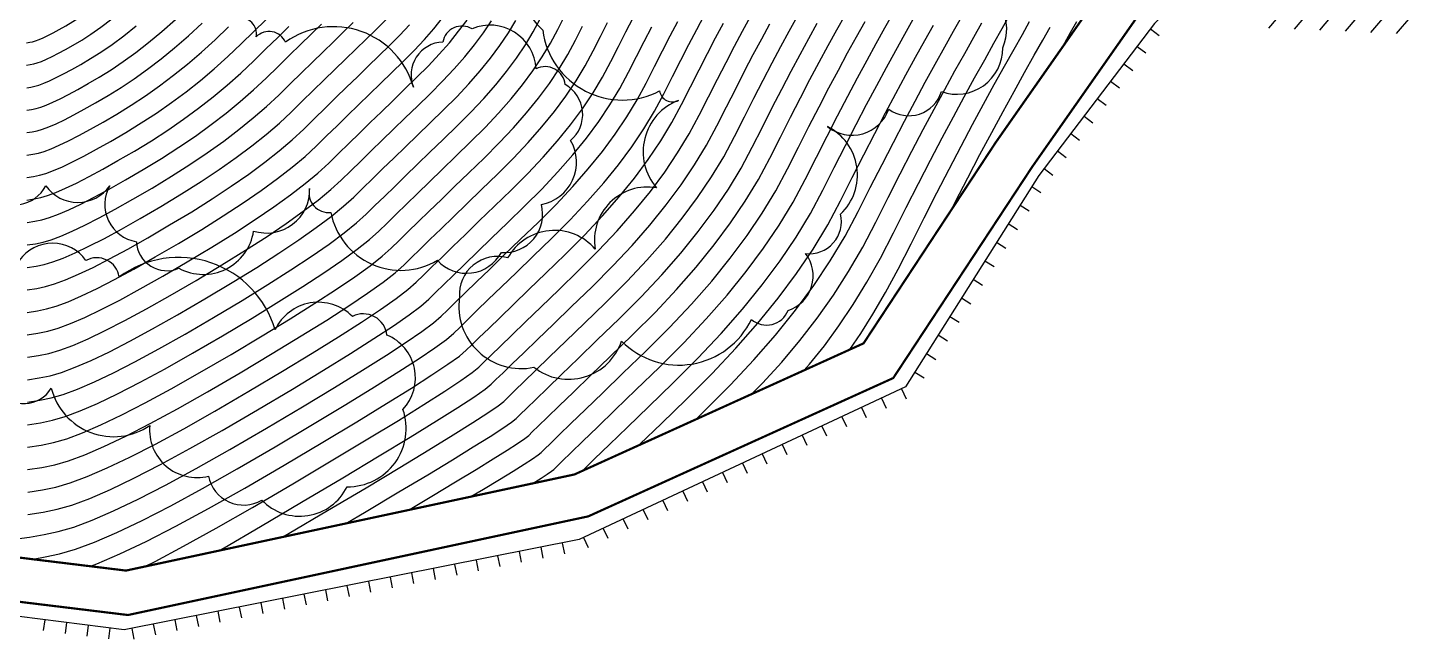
# Model space of a CAD drawing. Extents: x 351134 to 737836, y 2693212 to 3319468.
# Drawn here: x 451369 to 578336, y 3060378 to 3116116 of the extents above; entities that cross this region are included whole.
import ezdxf

# ---------------------------------------------------------------- set-up
doc = ezdxf.new("R2010")
doc.units = 0
for name, color, linetype in [('DGX', 8, 'CONTINUOUS'), ('DLSS', 4, 'CONTINUOUS'), ('DMTZ', 3, 'CONTINUOUS'), ('绿化', 3, 'CONTINUOUS')]:
    doc.layers.add(name, color=color, linetype=linetype)

msp = doc.modelspace()

# ---------------------------------------------------------------- linework, layer by layer
at = {"layer": 'DGX', "color": 8, "linetype": 'Continuous'}
for points in [[(564463, 3116083), (567398, 3119584), (570023, 3122670), (572339, 3125339), (574345, 3127592), (576042, 3129430), (577430, 3130851), (578508, 3131857)], [(566787, 3115989), (569396, 3119092), (571766, 3121848), (573896, 3124259), (575788, 3126323), (577440, 3128042), (578853, 3129414)], [(569110, 3115894), (571394, 3118599), (573508, 3121027), (575454, 3123179), (577230, 3125055), (578838, 3126654)], [(571434, 3115800), (573392, 3118106), (575251, 3120206), (577011, 3122099), (578673, 3123786)], [(573758, 3115706), (575390, 3117613), (576993, 3119385), (578568, 3121019)], [(576081, 3115611), (577388, 3117121), (578736, 3118563)]]:
    msp.add_lwpolyline(points, dxfattribs=at)
for points, elevation in [([(451259, 3112707), (451593, 3112760), (451899, 3112823), (452223, 3112916), (452611, 3113061), (453062, 3113256), (453577, 3113502), (454155, 3113799), (454798, 3114147), (455504, 3114545), (456274, 3114995), (457114, 3115526), (458029, 3116170), (459020, 3116927), (460087, 3117797), (461229, 3118779), (462448, 3119875), (463741, 3121083), (465111, 3122404), (466450, 3123715), (467655, 3124893), (468723, 3125938), (469657, 3126850), (470229, 3127409)], 53698), ([(451254, 3114756), (451535, 3114800), (451793, 3114853), (452065, 3114932), (452391, 3115053), (452770, 3115217), (453204, 3115424), (453690, 3115674), (454231, 3115967), (454825, 3116302), (455472, 3116680), (456195, 3117143), (457015, 3117734), (457932, 3118452), (458946, 3119298), (460057, 3120271), (461265, 3121372), (462570, 3122600), (463971, 3123955), (465347, 3125302), (466574, 3126502), (467034, 3126952)], 54698), ([(451339, 3079930), (452523, 3080116), (453607, 3080339), (454754, 3080671), (456126, 3081182), (457724, 3081874), (459548, 3082745), (461597, 3083797), (463873, 3085028), (466374, 3086440), (469101, 3088032), (471808, 3089653), (474251, 3091151), (476428, 3092528), (478341, 3093782), (479988, 3094914), (481371, 3095924), (482488, 3096812), (483341, 3097578), (484102, 3098322), (484944, 3099143), (485868, 3100043), (486874, 3101021), (487961, 3102076), (489130, 3103210), (490380, 3104421), (491713, 3105711), (493038, 3107033), (494269, 3108344), (495406, 3109644), (496448, 3110932), (497396, 3112208), (498249, 3113472), (499008, 3114725), (499672, 3115967), (500280, 3117177)], 37698), ([(451865, 3067660), (452957, 3067873), (454248, 3068158), (455702, 3068579), (457444, 3069228), (459472, 3070105), (461787, 3071211), (464388, 3072546), (467276, 3074109), (470450, 3075901), (473911, 3077921), (477319, 3079950), (480334, 3081769), (482956, 3083378), (485186, 3084777), (487023, 3085965), (488467, 3086943), (489518, 3087711), (490177, 3088268), (490721, 3088799), (491427, 3089487), (492297, 3090332), (493330, 3091335), (494526, 3092494), (495884, 3093810), (497406, 3095284), (499091, 3096914), (500796, 3098616), (502380, 3100302), (503843, 3101974), (505183, 3103631), (506402, 3105272), (507500, 3106899), (508476, 3108511), (509330, 3110108), (510112, 3111665), (510871, 3113158), (511606, 3114587), (512318, 3115951), (513007, 3117250)], 31698), ([(462031, 3066998), (462959, 3067466), (465558, 3068852), (468517, 3070494), (471835, 3072394), (475514, 3074551), (479156, 3076716), (482362, 3078642), (485132, 3080328), (487468, 3081775), (489368, 3082982), (490832, 3083949), (491862, 3084677), (492456, 3085165), (492927, 3085625), (493589, 3086269), (494440, 3087096), (495482, 3088106), (496714, 3089300), (498136, 3090677), (499748, 3092238), (501550, 3093982), (503383, 3095810), (505084, 3097622), (506655, 3099417), (508095, 3101197), (509405, 3102961), (510584, 3104708), (511632, 3106440), (512550, 3108155), (513390, 3109828), (514205, 3111432), (514995, 3112966), (515760, 3114432), (516499, 3115828), (517214, 3117155)], 29698), ([(474617, 3069698), (475186, 3070035), (478678, 3072104), (482187, 3074189), (485267, 3076034), (487918, 3077639), (490139, 3079004), (491932, 3080129), (493295, 3081013), (494229, 3081658), (494734, 3082062), (495133, 3082451), (495750, 3083050), (496583, 3083859), (497634, 3084877), (498902, 3086106), (500387, 3087544), (502090, 3089192), (504010, 3091050), (505969, 3093004), (507788, 3094941), (509467, 3096861), (511007, 3098763), (512407, 3100649), (513667, 3102517), (514788, 3104368), (515769, 3106202), (516667, 3107991), (517539, 3109705), (518383, 3111346), (519201, 3112912), (519992, 3114405), (520756, 3115824), (521493, 3117169)], 27698), ([(486047, 3072149), (488178, 3073415), (490347, 3074714), (492213, 3075844), (493778, 3076805), (495040, 3077597), (496000, 3078220), (496658, 3078674), (497013, 3078959), (497340, 3079277), (497911, 3079831), (498726, 3080622), (499786, 3081649), (501090, 3082912), (502639, 3084411), (504432, 3086146), (506469, 3088118), (508555, 3090198), (510491, 3092260), (512279, 3094304), (513918, 3096330), (515409, 3098337), (516751, 3100326), (517944, 3102297), (518989, 3104249), (519945, 3106153), (520873, 3107979), (521772, 3109725), (522642, 3111393), (523484, 3112982), (524298, 3114493), (525083, 3115924), (525839, 3117277)], 25698), ([(497366, 3074577), (497416, 3074607), (498148, 3075066), (498704, 3075427), (499086, 3075690), (499292, 3075855), (499546, 3076103), (500072, 3076613), (500869, 3077385), (501938, 3078420), (503279, 3079717), (504891, 3081278), (506774, 3083100), (508929, 3085185), (511141, 3087392), (513195, 3089579), (515091, 3091747), (516830, 3093896), (518411, 3096025), (519835, 3098135), (521100, 3100226), (522208, 3102297), (523223, 3104316), (524206, 3106252), (525160, 3108105), (526083, 3109874), (526977, 3111560), (527839, 3113162), (528672, 3114680), (529475, 3116115), (530220, 3117444)], 23698), ([(512227, 3080408), (513122, 3081275), (515406, 3083557), (517534, 3085833), (519507, 3088103), (521324, 3090368), (522985, 3092626), (524492, 3094879), (525842, 3097126), (527038, 3099367), (528139, 3101560), (529207, 3103663), (530243, 3105674), (531245, 3107595), (532215, 3109426), (533152, 3111165), (534056, 3112814), (534928, 3114372), (535734, 3115807), (536444, 3117083)], 20698), ([(522124, 3084900), (522601, 3085439), (523960, 3087135), (525286, 3088950), (526578, 3090886), (527838, 3092942), (529064, 3095118), (530257, 3097414), (531416, 3099723), (532541, 3101936), (533631, 3104054), (534687, 3106076), (535708, 3108003), (536694, 3109834), (537646, 3111570), (538563, 3113210), (539411, 3114715), (540153, 3116044), (540791, 3117197)], 18698), ([(450124, 3069495), (451512, 3069683), (452851, 3069914), (454141, 3070188), (455544, 3070594), (457224, 3071220), (459181, 3072067), (461413, 3073134), (463923, 3074421), (466708, 3075929), (469771, 3077657), (473109, 3079606), (476400, 3081567), (479320, 3083333), (481868, 3084903), (484045, 3086278), (485850, 3087456), (487284, 3088440), (488347, 3089228), (489038, 3089820), (489617, 3090386), (490347, 3091097), (491226, 3091951), (492254, 3092949), (493432, 3094091), (494759, 3095377), (496235, 3096807), (497861, 3098380), (499503, 3100019), (501029, 3101643), (502437, 3103252), (503728, 3104847), (504901, 3106428), (505958, 3107995), (506898, 3109547), (507721, 3111084), (508474, 3112584), (509204, 3114021), (509912, 3115397), (510598, 3116710)], 32698), ([(451264, 3110659), (451652, 3110720), (452006, 3110793), (452381, 3110901), (452830, 3111068), (453353, 3111295), (453950, 3111580), (454621, 3111924), (455365, 3112327), (456183, 3112789), (457076, 3113310), (458032, 3113909), (459043, 3114606), (460108, 3115402), (461228, 3116296)], 52698), ([(451269, 3108610), (451710, 3108679), (452113, 3108762), (452539, 3108886), (453050, 3109076), (453645, 3109333), (454323, 3109657), (455086, 3110049), (455932, 3110507), (456863, 3111032), (457877, 3111624), (458951, 3112292), (460057, 3113043), (461196, 3113877), (462369, 3114795), (463574, 3115796), (464813, 3116881)], 51698), ([(451274, 3106562), (451768, 3106639), (452220, 3106732), (452698, 3106870), (453270, 3107083), (453936, 3107372), (454696, 3107735), (455551, 3108174), (456499, 3108687), (457542, 3109276), (458679, 3109939), (459869, 3110675), (461071, 3111479), (462284, 3112352), (463510, 3113294), (464747, 3114305), (465996, 3115384), (467256, 3116532)], 50698), ([(451279, 3104513), (451826, 3104599), (452326, 3104702), (452856, 3104855), (453489, 3105091), (454227, 3105410), (455069, 3105813), (456016, 3106298), (457067, 3106867), (458222, 3107519), (459481, 3108254), (460787, 3109058), (462085, 3109915), (463372, 3110827), (464650, 3111793), (465919, 3112813), (467178, 3113887), (468428, 3115015), (469668, 3116197)], 49698), ([(451284, 3102464), (451884, 3102559), (452433, 3102672), (453014, 3102840), (453709, 3103099), (454519, 3103449), (455443, 3103890), (456481, 3104423), (457634, 3105047), (458901, 3105762), (460282, 3106569), (461706, 3107441), (463098, 3108352), (464460, 3109302), (465791, 3110292), (467092, 3111321), (468361, 3112390), (469600, 3113498), (470808, 3114646), (471966, 3115779), (473058, 3116846)], 48698), ([(451289, 3100416), (451942, 3100519), (452540, 3100641), (453172, 3100824), (453929, 3101106), (454810, 3101488), (455816, 3101968), (456946, 3102548), (458201, 3103227), (459580, 3104006), (461084, 3104884), (462624, 3105824), (464112, 3106788), (465548, 3107777), (466932, 3108791), (468264, 3109830), (469544, 3110893), (470771, 3111981), (471947, 3113094), (473070, 3114192), (474138, 3115237), (475153, 3116227)], 47698), ([(451294, 3098367), (452000, 3098478), (452647, 3098611), (453330, 3098809), (454148, 3099114), (455101, 3099526), (456189, 3100046), (457411, 3100673), (458768, 3101407), (460260, 3102249), (461886, 3103199), (463543, 3104206), (465126, 3105224), (466636, 3106252), (468073, 3107290), (469436, 3108338), (470726, 3109396), (471943, 3110464), (473086, 3111543), (474173, 3112605), (475219, 3113627), (476224, 3114609), (477189, 3115549), (478114, 3116449)], 46698), ([(451299, 3096319), (452058, 3096438), (452753, 3096581), (453488, 3096794), (454368, 3097121), (455393, 3097565), (456562, 3098124), (457876, 3098798), (459335, 3099588), (460939, 3100493), (462688, 3101513), (464461, 3102589), (466140, 3103661), (467724, 3104727), (469214, 3105789), (470609, 3106847), (471909, 3107900), (473115, 3108948), (474226, 3109991), (475276, 3111018), (476299, 3112018), (477296, 3112990), (478265, 3113935), (479208, 3114852), (480124, 3115742), (481013, 3116605)], 45698), ([(451304, 3094270), (452116, 3094398), (452860, 3094551), (453646, 3094778), (454588, 3095129), (455684, 3095603), (456935, 3096201), (458341, 3096923), (459902, 3097768), (461618, 3098736), (463489, 3099828), (465380, 3100972), (467154, 3102097), (468812, 3103202), (470355, 3104289), (471781, 3105355), (473092, 3106403), (474286, 3107431), (475365, 3108439), (476379, 3109431), (477380, 3110409), (478367, 3111372), (479341, 3112321), (480302, 3113255), (481249, 3114176), (482184, 3115082), (483104, 3115973), (483987, 3116854)], 44698), ([(451309, 3092222), (452175, 3092358), (452967, 3092521), (453805, 3092763), (454808, 3093137), (455975, 3093642), (457308, 3094279), (458807, 3095048), (460470, 3095948), (462298, 3096980), (464291, 3098143), (466298, 3099355), (468168, 3100533), (469900, 3101677), (471496, 3102788), (472954, 3103864), (474275, 3104906), (475458, 3105914), (476505, 3106888), (477482, 3107844), (478460, 3108799), (479439, 3109753), (480417, 3110706), (481396, 3111658), (482375, 3112609), (483355, 3113559), (484334, 3114507), (485280, 3115451), (486158, 3116386)], 43698), ([(451314, 3090173), (452233, 3090318), (453073, 3090490), (453963, 3090747), (455027, 3091144), (456267, 3091681), (457682, 3092357), (459272, 3093172), (461037, 3094128), (462977, 3095223), (465093, 3096458), (467216, 3097738), (469182, 3098970), (470988, 3100153), (472637, 3101287), (474126, 3102372), (475457, 3103409), (476630, 3104397), (477644, 3105336), (478586, 3106257), (479541, 3107190), (480510, 3108135), (481493, 3109092), (482490, 3110061), (483501, 3111043), (484525, 3112036), (485564, 3113041), (486573, 3114048), (487510, 3115046), (488376, 3116035), (489169, 3117016)], 42698), ([(451319, 3088125), (452291, 3088277), (453180, 3088460), (454121, 3088732), (455247, 3089152), (456558, 3089719), (458055, 3090434), (459737, 3091297), (461604, 3092308), (463656, 3093466), (465894, 3094773), (468135, 3096121), (470195, 3097406), (472076, 3098628), (473777, 3099786), (475299, 3100881), (476640, 3101912), (477802, 3102880), (478783, 3103784), (479689, 3104670), (480622, 3105581), (481582, 3106517), (482569, 3107478), (483584, 3108464), (484627, 3109476), (485696, 3110513), (486794, 3111575), (487866, 3112645), (488862, 3113706), (489782, 3114757), (490625, 3115799), (491392, 3116831)], 41698), ([(451324, 3086076), (452349, 3086237), (453287, 3086430), (454279, 3086717), (455467, 3087159), (456850, 3087758), (458428, 3088512), (460202, 3089422), (462171, 3090488), (464336, 3091710), (466696, 3093087), (469053, 3094504), (471209, 3095842), (473164, 3097103), (474918, 3098285), (476471, 3099389), (477823, 3100415), (478973, 3101363), (479923, 3102233), (480792, 3103083), (481702, 3103971), (482653, 3104898), (483645, 3105864), (484679, 3106867), (485753, 3107909), (486867, 3108990), (488023, 3110109), (489159, 3111242), (490214, 3112365), (491188, 3113479), (492081, 3114582), (492893, 3115675), (493624, 3116759)], 40698), ([(451329, 3084027), (452407, 3084197), (453394, 3084400), (454437, 3084701), (455686, 3085167), (457141, 3085796), (458801, 3086590), (460667, 3087547), (462738, 3088668), (465015, 3089953), (467498, 3091402), (469972, 3092887), (472223, 3094279), (474252, 3095578), (476059, 3096784), (477643, 3097897), (479005, 3098918), (480145, 3099846), (481062, 3100681), (481895, 3101496), (482783, 3102362), (483725, 3103280), (484722, 3104249), (485773, 3105270), (486878, 3106343), (488038, 3107467), (489253, 3108643), (490452, 3109839), (491566, 3111025), (492594, 3112200), (493537, 3113365), (494394, 3114520), (495165, 3115663), (495852, 3116797)], 39698), ([(451334, 3081979), (452465, 3082157), (453500, 3082370), (454595, 3082686), (455906, 3083175), (457432, 3083835), (459174, 3084667), (461132, 3085672), (463305, 3086848), (465695, 3088197), (468299, 3089717), (470890, 3091270), (473237, 3092715), (475340, 3094053), (477200, 3095283), (478816, 3096406), (480188, 3097421), (481317, 3098329), (482201, 3099130), (482998, 3099909), (483863, 3100753), (484796, 3101661), (485798, 3102635), (486867, 3103673), (488004, 3104776), (489209, 3105944), (490483, 3107177), (491745, 3108436), (492918, 3109685), (494000, 3110922), (494992, 3112148), (495895, 3113364), (496707, 3114568), (497430, 3115761), (498062, 3116943)], 38698), ([(451344, 3077882), (452581, 3078076), (453714, 3078309), (454912, 3078655), (456345, 3079190), (458015, 3079912), (459921, 3080823), (462062, 3081922), (464440, 3083209), (467053, 3084684), (469903, 3086347), (472727, 3088036), (475265, 3089588), (477516, 3091003), (479482, 3092281), (481161, 3093423), (482553, 3094427), (483660, 3095295), (484480, 3096026), (485205, 3096735), (486025, 3097534), (486939, 3098425), (487950, 3099406), (489055, 3100479), (490256, 3101643), (491551, 3102898), (492942, 3104245), (494331, 3105630), (495621, 3107004), (496812, 3108365), (497904, 3109715), (498897, 3111052), (499791, 3112377), (500586, 3113690), (501282, 3114990), (501918, 3116258)], 36698), ([(451349, 3075833), (452640, 3076036), (453821, 3076279), (455070, 3076640), (456565, 3077197), (458306, 3077951), (460294, 3078901), (462527, 3080046), (465007, 3081389), (467733, 3082927), (470704, 3084662), (473645, 3086419), (476279, 3088024), (478604, 3089478), (480623, 3090780), (482333, 3091931), (483736, 3092931), (484832, 3093778), (485619, 3094475), (486308, 3095148), (487105, 3095925), (488011, 3096806), (489026, 3097792), (490149, 3098882), (491381, 3100076), (492722, 3101375), (494172, 3102778), (495624, 3104227), (496973, 3105664), (498218, 3107087), (499360, 3108498), (500398, 3109896), (501333, 3111281), (502164, 3112654), (502891, 3114014), (503557, 3115340), (504203, 3116611)], 35698), ([(451354, 3073785), (452698, 3073996), (453927, 3074249), (455228, 3074625), (456785, 3075205), (458598, 3075989), (460667, 3076978), (462993, 3078171), (465574, 3079569), (468412, 3081170), (471506, 3082976), (474564, 3084801), (477292, 3086460), (479692, 3087953), (481763, 3089279), (483506, 3090440), (484919, 3091434), (486003, 3092262), (486759, 3092923), (487411, 3093560), (488186, 3094315), (489083, 3095188), (490102, 3096178), (491243, 3097285), (492507, 3098510), (493893, 3099852), (495402, 3101312), (496917, 3102824), (498325, 3104323), (499624, 3105809), (500816, 3107281), (501899, 3108740), (502875, 3110186), (503742, 3111618), (504501, 3113037), (505196, 3114421), (505870, 3115748), (506524, 3117017)], 34698), ([(451359, 3071736), (452756, 3071956), (454034, 3072219), (455386, 3072609), (457005, 3073212), (458889, 3074028), (461040, 3075056), (463458, 3076296), (466141, 3077749), (469091, 3079414), (472308, 3081291), (475482, 3083184), (478306, 3084897), (480780, 3086428), (482904, 3087778), (484678, 3088948), (486102, 3089937), (487175, 3090745), (487898, 3091372), (488514, 3091973), (489266, 3092706), (490154, 3093569), (491178, 3094563), (492337, 3095688), (493633, 3096943), (495064, 3098329), (496631, 3099846), (498210, 3101422), (499677, 3102983), (501030, 3104531), (502272, 3106064), (503400, 3107584), (504416, 3109090), (505320, 3110582), (506111, 3112061), (506835, 3113503), (507537, 3114885), (508218, 3116207)], 33698), ([(457092, 3067022), (457664, 3067235), (459763, 3068144), (462160, 3069289), (464853, 3070671), (467843, 3072289), (471129, 3074144), (474713, 3076236), (478237, 3078333), (481348, 3080206), (484044, 3081853), (486327, 3083276), (488195, 3084473), (489650, 3085446), (490690, 3086194), (491316, 3086717), (491824, 3087212), (492508, 3087878), (493369, 3088714), (494406, 3089720), (495620, 3090897), (497010, 3092244), (498577, 3093761), (500321, 3095448), (502089, 3097213), (503732, 3098962), (505249, 3100696), (506639, 3102414), (507904, 3104116), (509042, 3105804), (510054, 3107475), (510940, 3109132), (511751, 3110747), (512538, 3112295), (513300, 3113776), (514039, 3115191), (514753, 3116539)], 30698), ([(468811, 3068453), (469267, 3068717), (472561, 3070648), (476316, 3072865), (480074, 3075099), (483376, 3077078), (486220, 3078803), (488609, 3080274), (490540, 3081490), (492015, 3082452), (493033, 3083160), (493595, 3083613), (494030, 3084038), (494669, 3084659), (495512, 3085477), (496558, 3086492), (497808, 3087703), (499262, 3089110), (500919, 3090715), (502780, 3092516), (504676, 3094407), (506436, 3096281), (508061, 3098139), (509551, 3099980), (510906, 3101805), (512126, 3103613), (513210, 3105404), (514160, 3107179), (515029, 3108909), (515872, 3110568), (516689, 3112156), (517480, 3113672), (518246, 3115116), (518985, 3116489)], 28698), ([(480335, 3070924), (482192, 3072025), (485182, 3073802), (487807, 3075374), (490066, 3076742), (491959, 3077905), (493486, 3078863), (494648, 3079617), (495444, 3080166), (495874, 3080510), (496237, 3080864), (496830, 3081441), (497655, 3082240), (498710, 3083263), (499996, 3084509), (501513, 3085977), (503261, 3087669), (505240, 3089584), (507262, 3091601), (509139, 3093600), (510873, 3095582), (512463, 3097546), (513908, 3099493), (515209, 3101422), (516366, 3103333), (517379, 3105226), (518306, 3107072), (519206, 3108842), (520077, 3110536), (520921, 3112153), (521738, 3113694), (522527, 3115158), (523288, 3116546)], 26698), ([(491746, 3073371), (492887, 3074054), (494361, 3074947), (495597, 3075706), (496594, 3076332), (497352, 3076824), (497872, 3077182), (498153, 3077407), (498443, 3077690), (498991, 3078222), (499798, 3079003), (500862, 3080034), (502185, 3081315), (503765, 3082844), (505603, 3084623), (507699, 3086651), (509848, 3088795), (511843, 3090920), (513685, 3093026), (515374, 3095113), (516910, 3097181), (518293, 3099231), (519522, 3101261), (520599, 3103273), (521584, 3105235), (522539, 3107116), (523466, 3108915), (524363, 3110634), (525230, 3112271), (526069, 3113827), (526877, 3115302), (527657, 3116696)], 24698), ([(501890, 3075718), (501941, 3075767), (503014, 3076806), (504373, 3078120), (506016, 3079711), (507945, 3081577), (510159, 3083719), (512434, 3085989), (514547, 3088239), (516497, 3090469), (518286, 3092679), (519912, 3094869), (521376, 3097040), (522678, 3099190), (523818, 3101320), (524861, 3103398), (525873, 3105389), (526854, 3107295), (527804, 3109114), (528723, 3110848), (529610, 3112496), (530467, 3114058), (531292, 3115534), (532058, 3116898)], 22698), ([(507057, 3078062), (507142, 3078144), (509116, 3080054), (511388, 3082253), (513727, 3084586), (515899, 3086899), (517904, 3089191), (519742, 3091462), (521413, 3093713), (522918, 3095944), (524256, 3098154), (525428, 3100344), (526500, 3102479), (527540, 3104526), (528548, 3106484), (529525, 3108355), (530469, 3110137), (531381, 3111831), (532262, 3113436), (533110, 3114953), (533896, 3116352)], 21698), ([(517327, 3082723), (518307, 3083710), (520067, 3085636), (521733, 3087619), (523305, 3089659), (524782, 3091756), (526165, 3093911), (527453, 3096122), (528647, 3098391), (529778, 3100642), (530874, 3102799), (531937, 3104864), (532966, 3106836), (533961, 3108714), (534923, 3110500), (535851, 3112192), (536745, 3113791), (537572, 3115261), (538299, 3116564)], 19698), ([(526278, 3086784), (527267, 3088242), (528375, 3090016), (529511, 3091974), (530675, 3094114), (531867, 3096438), (533055, 3098804), (534208, 3101073), (535325, 3103244), (536407, 3105316), (537454, 3107292), (538465, 3109169), (539440, 3110948), (540381, 3112630), (541249, 3114169), (542007, 3115524), (542657, 3116694)], 17698), ([(535515, 3099502), (535875, 3100210), (537020, 3102433), (538128, 3104557), (539200, 3106580), (540236, 3108503), (541235, 3110326), (542198, 3112049), (543087, 3113624), (543862, 3115005), (544523, 3116191)], 16698), ([(545616, 3114307), (545716, 3114485), (546390, 3115688), (546946, 3116688)], 15698)]:
    msp.add_lwpolyline(points, dxfattribs=dict(at, elevation=elevation))
at = {"layer": 'DLSS', "linetype": 'Continuous'}
for p, q in [((552580, 3117280, 11466), (542893, 3103441, 11466)), ((542893, 3103441, 11466), (530232, 3084186, 11466)), ((543489, 3102665, 11466), (531336, 3083372, 11466)), ((530232, 3084186, 11466), (502437, 3071573, 11466)), ((502437, 3071573, 11466), (460495, 3062578, 11466)), ((460495, 3062578, 11466), (448890, 3063993, 11466))]:
    msp.add_line(p, q, dxfattribs=at)
at = {"layer": 'DLSS', "linetype": 'Continuous', "const_width": 200, "flags": 128}
for points, elevation in [([(581261, 3158069), (565321, 3143520), (549278, 3119539), (539582, 3105687), (527525, 3087350), (501176, 3075394), (460312, 3066630), (449913, 3067898)], -355302), ([(583958, 3155115), (568376, 3140893), (552580, 3117280), (542893, 3103441), (530232, 3084186), (502437, 3071573), (460495, 3062578), (448890, 3063993)], 11466)]:
    msp.add_lwpolyline(points, dxfattribs=dict(at, elevation=elevation))
at = {"layer": 'DMTZ', "linetype": 'Continuous', "flags": 128}
msp.add_lwpolyline([(583958, 3155115), (574138, 3136491), (554053, 3116506), (543489, 3102665), (531336, 3083372), (501601, 3069450), (460158, 3061226), (448644, 3062694), (431045, 3069744), (409092, 3081205), (390745, 3085664), (380915, 3090631), (375992, 3098139), (367076, 3115754), (366567, 3128473), (368068, 3139011), (367856, 3145200), (366054, 3155738), (365582, 3170567), (383610, 3188023), (392943, 3202311), (393050, 3209309), (398737, 3218066)], dxfattribs=at)
msp.add_lwpolyline([(583958, 3155115), (574138, 3136491), (554053, 3116506), (543489, 3102665), (531336, 3083372), (501601, 3069450), (460158, 3061226), (448644, 3062694), (431045, 3069744), (409092, 3081205), (390745, 3085664), (380915, 3090631), (375992, 3098139), (367076, 3115754), (366567, 3128473), (368068, 3139011), (367856, 3145200), (366054, 3155738), (365582, 3170567), (383610, 3188023), (392943, 3202311), (393050, 3209309), (398737, 3218066)], dxfattribs=at)
at = {"layer": 'DMTZ', "linetype": 'Continuous', "elevation": -355302, "flags": 128}
for points in [[(553681, 3116020), (554476, 3115413)], [(553681, 3116020), (554476, 3115413)], [(552468, 3114430), (553263, 3113823)], [(552468, 3114430), (553263, 3113823)], [(551255, 3112840), (552049, 3112233)], [(551255, 3112840), (552049, 3112233)], [(550041, 3111250), (550836, 3110643)], [(550041, 3111250), (550836, 3110643)], [(548828, 3109660), (549623, 3109054)], [(548828, 3109660), (549623, 3109054)], [(547614, 3108070), (548409, 3107464)], [(547614, 3108070), (548409, 3107464)], [(546401, 3106481), (547196, 3105874)], [(546401, 3106481), (547196, 3105874)], [(545187, 3104891), (545982, 3104284)], [(545187, 3104891), (545982, 3104284)], [(543974, 3103301), (544769, 3102694)], [(543974, 3103301), (544769, 3102694)], [(542849, 3101650), (543695, 3101117)], [(542849, 3101650), (543695, 3101117)], [(541783, 3099957), (542629, 3099424)], [(541783, 3099957), (542629, 3099424)], [(540717, 3098265), (541563, 3097732)], [(540717, 3098265), (541563, 3097732)], [(539651, 3096573), (540497, 3096040)], [(539651, 3096573), (540497, 3096040)], [(538585, 3094881), (539431, 3094348)], [(538585, 3094881), (539431, 3094348)], [(537519, 3093188), (538365, 3092655)], [(537519, 3093188), (538365, 3092655)], [(536453, 3091496), (537299, 3090963)], [(536453, 3091496), (537299, 3090963)], [(535387, 3089804), (536233, 3089271)], [(535387, 3089804), (536233, 3089271)], [(534321, 3088112), (535167, 3087579)], [(534321, 3088112), (535167, 3087579)], [(533255, 3086419), (534101, 3085886)], [(533255, 3086419), (534101, 3085886)], [(532189, 3084727), (533035, 3084194)], [(532189, 3084727), (533035, 3084194)], [(530975, 3083203), (531399, 3082297)], [(530975, 3083203), (531399, 3082297)], [(527352, 3081507), (527776, 3080601)], [(527352, 3081507), (527776, 3080601)], [(529164, 3082355), (529588, 3081449)], [(529164, 3082355), (529588, 3081449)], [(525541, 3080659), (525965, 3079753)], [(525541, 3080659), (525965, 3079753)], [(521918, 3078963), (522342, 3078057)], [(521918, 3078963), (522342, 3078057)], [(523730, 3079811), (524154, 3078905)], [(523730, 3079811), (524154, 3078905)], [(520107, 3078115), (520531, 3077209)], [(520107, 3078115), (520531, 3077209)], [(516484, 3076419), (516908, 3075513)], [(516484, 3076419), (516908, 3075513)], [(518296, 3077267), (518720, 3076361)], [(518296, 3077267), (518720, 3076361)], [(514673, 3075571), (515097, 3074665)], [(514673, 3075571), (515097, 3074665)], [(511051, 3073874), (511475, 3072969)], [(511051, 3073874), (511475, 3072969)], [(512862, 3074722), (513286, 3073817)], [(512862, 3074722), (513286, 3073817)], [(509239, 3073026), (509663, 3072121)], [(509239, 3073026), (509663, 3072121)], [(507428, 3072178), (507852, 3071273)], [(507428, 3072178), (507852, 3071273)], [(503805, 3070482), (504229, 3069577)], [(503805, 3070482), (504229, 3069577)], [(505617, 3071330), (506041, 3070425)], [(505617, 3071330), (506041, 3070425)], [(500065, 3069145), (500260, 3068164)], [(500065, 3069145), (500260, 3068164)], [(501994, 3069634), (502418, 3068728)], [(501994, 3069634), (502418, 3068728)], [(492218, 3067588), (492413, 3066607)], [(492218, 3067588), (492413, 3066607)], [(494180, 3067977), (494374, 3066996)], [(494180, 3067977), (494374, 3066996)], [(496141, 3068367), (496336, 3067386)], [(496141, 3068367), (496336, 3067386)], [(498103, 3068756), (498298, 3067775)], [(498103, 3068756), (498298, 3067775)], [(486333, 3066420), (486527, 3065439)], [(486333, 3066420), (486527, 3065439)], [(488294, 3066809), (488489, 3065829)], [(488294, 3066809), (488489, 3065829)], [(490256, 3067199), (490451, 3066218)], [(490256, 3067199), (490451, 3066218)], [(480448, 3065252), (480642, 3064271)], [(480448, 3065252), (480642, 3064271)], [(482409, 3065642), (482604, 3064661)], [(482409, 3065642), (482604, 3064661)], [(484371, 3066031), (484566, 3065050)], [(484371, 3066031), (484566, 3065050)], [(474562, 3064084), (474757, 3063104)], [(474562, 3064084), (474757, 3063104)], [(476524, 3064474), (476719, 3063493)], [(476524, 3064474), (476719, 3063493)], [(478486, 3064863), (478680, 3063882)], [(478486, 3064863), (478680, 3063882)], [(466715, 3062527), (466910, 3061546)], [(466715, 3062527), (466910, 3061546)], [(468677, 3062917), (468872, 3061936)], [(468677, 3062917), (468872, 3061936)], [(470639, 3063306), (470833, 3062325)], [(470639, 3063306), (470833, 3062325)], [(472601, 3063695), (472795, 3062714)], [(472601, 3063695), (472795, 3062714)], [(452902, 3062151), (452775, 3061159)], [(452902, 3062151), (452775, 3061159)], [(454886, 3061898), (454759, 3060906)], [(454886, 3061898), (454759, 3060906)], [(456870, 3061645), (456743, 3060653)], [(456870, 3061645), (456743, 3060653)], [(458854, 3061392), (458727, 3060400)], [(458854, 3061392), (458727, 3060400)], [(460830, 3061359), (461025, 3060378)], [(460830, 3061359), (461025, 3060378)], [(462792, 3061749), (462986, 3060768)], [(462792, 3061749), (462986, 3060768)], [(464754, 3062138), (464948, 3061157)], [(464754, 3062138), (464948, 3061157)]]:
    msp.add_lwpolyline(points, dxfattribs=at)
at = {"layer": '绿化', "linetype": 'Continuous', "flags": 128}
for points, elevation in [([(499883, 3126264, 0.5205671), (498286, 3115890, 0.5205671), (508940, 3110369, 0.5205671), (510662, 3109506, 0.5205671), (508665, 3101526, 0.5205671), (503077, 3095940, 0.5205671), (495092, 3095142, 0.5205671), (490701, 3091551, 0.5205671), (497488, 3085167, 0.5205671), (505472, 3087561, 0.5205671), (517309, 3089533, 0.5205671), (520642, 3090354, 0.5205671), (522239, 3095541, 0.5205671), (525432, 3099132, 0.5205671), (524235, 3107112, 0.5205671), (529824, 3108708, 0.5205671), (534614, 3110304, 0.5205671), (540203, 3114294, 0.5205671), (537010, 3119880, 0.5205671)], -279102), ([(447904, 3100986, 0.5205671), (453002, 3101714, 0.5205671), (458830, 3101714, 0.5205671), (461257, 3096618, 0.5205671), (465142, 3094191, 0.5205671), (471940, 3097589, 0.5205671), (477039, 3101471, 0.5205671), (478981, 3099287, 0.5205671), (488693, 3094919, 0.5205671), (494520, 3095647, 0.5205671), (498162, 3100015, 0.5205671), (500833, 3105840, 0.5205671), (500347, 3110936, 0.5205671), (497677, 3112392, 0.5205671), (491850, 3116032, 0.5205671), (489179, 3114818, 0.5205671), (486508, 3110693, 0.5205671), (474854, 3114818, 0.5205671), (472183, 3115304, 0.5205671), (470484, 3117002, 0.5205671), (463685, 3118944, 0.4213014), (450942, 3118117, 0.347673)], -355302), ([(448648, 3083011, 0.5205671), (453504, 3083254, 0.5205671), (462487, 3079856, 0.5205671), (467829, 3075246, 0.5205671), (472685, 3073062, 0.5205671), (480454, 3074275, 0.5205671), (485553, 3081312, 0.5205671), (484096, 3088107, 0.5205671), (480940, 3089806, 0.5205671), (473899, 3088592, 0.5205671), (459691, 3093402, 0.5205671), (456660, 3094902, 0.5205671), (450590, 3094902, 0.5205671)], -357302)]:
    msp.add_lwpolyline(points, format="xyb", dxfattribs=dict(at, elevation=elevation))

doc.saveas('drawing.dxf')
